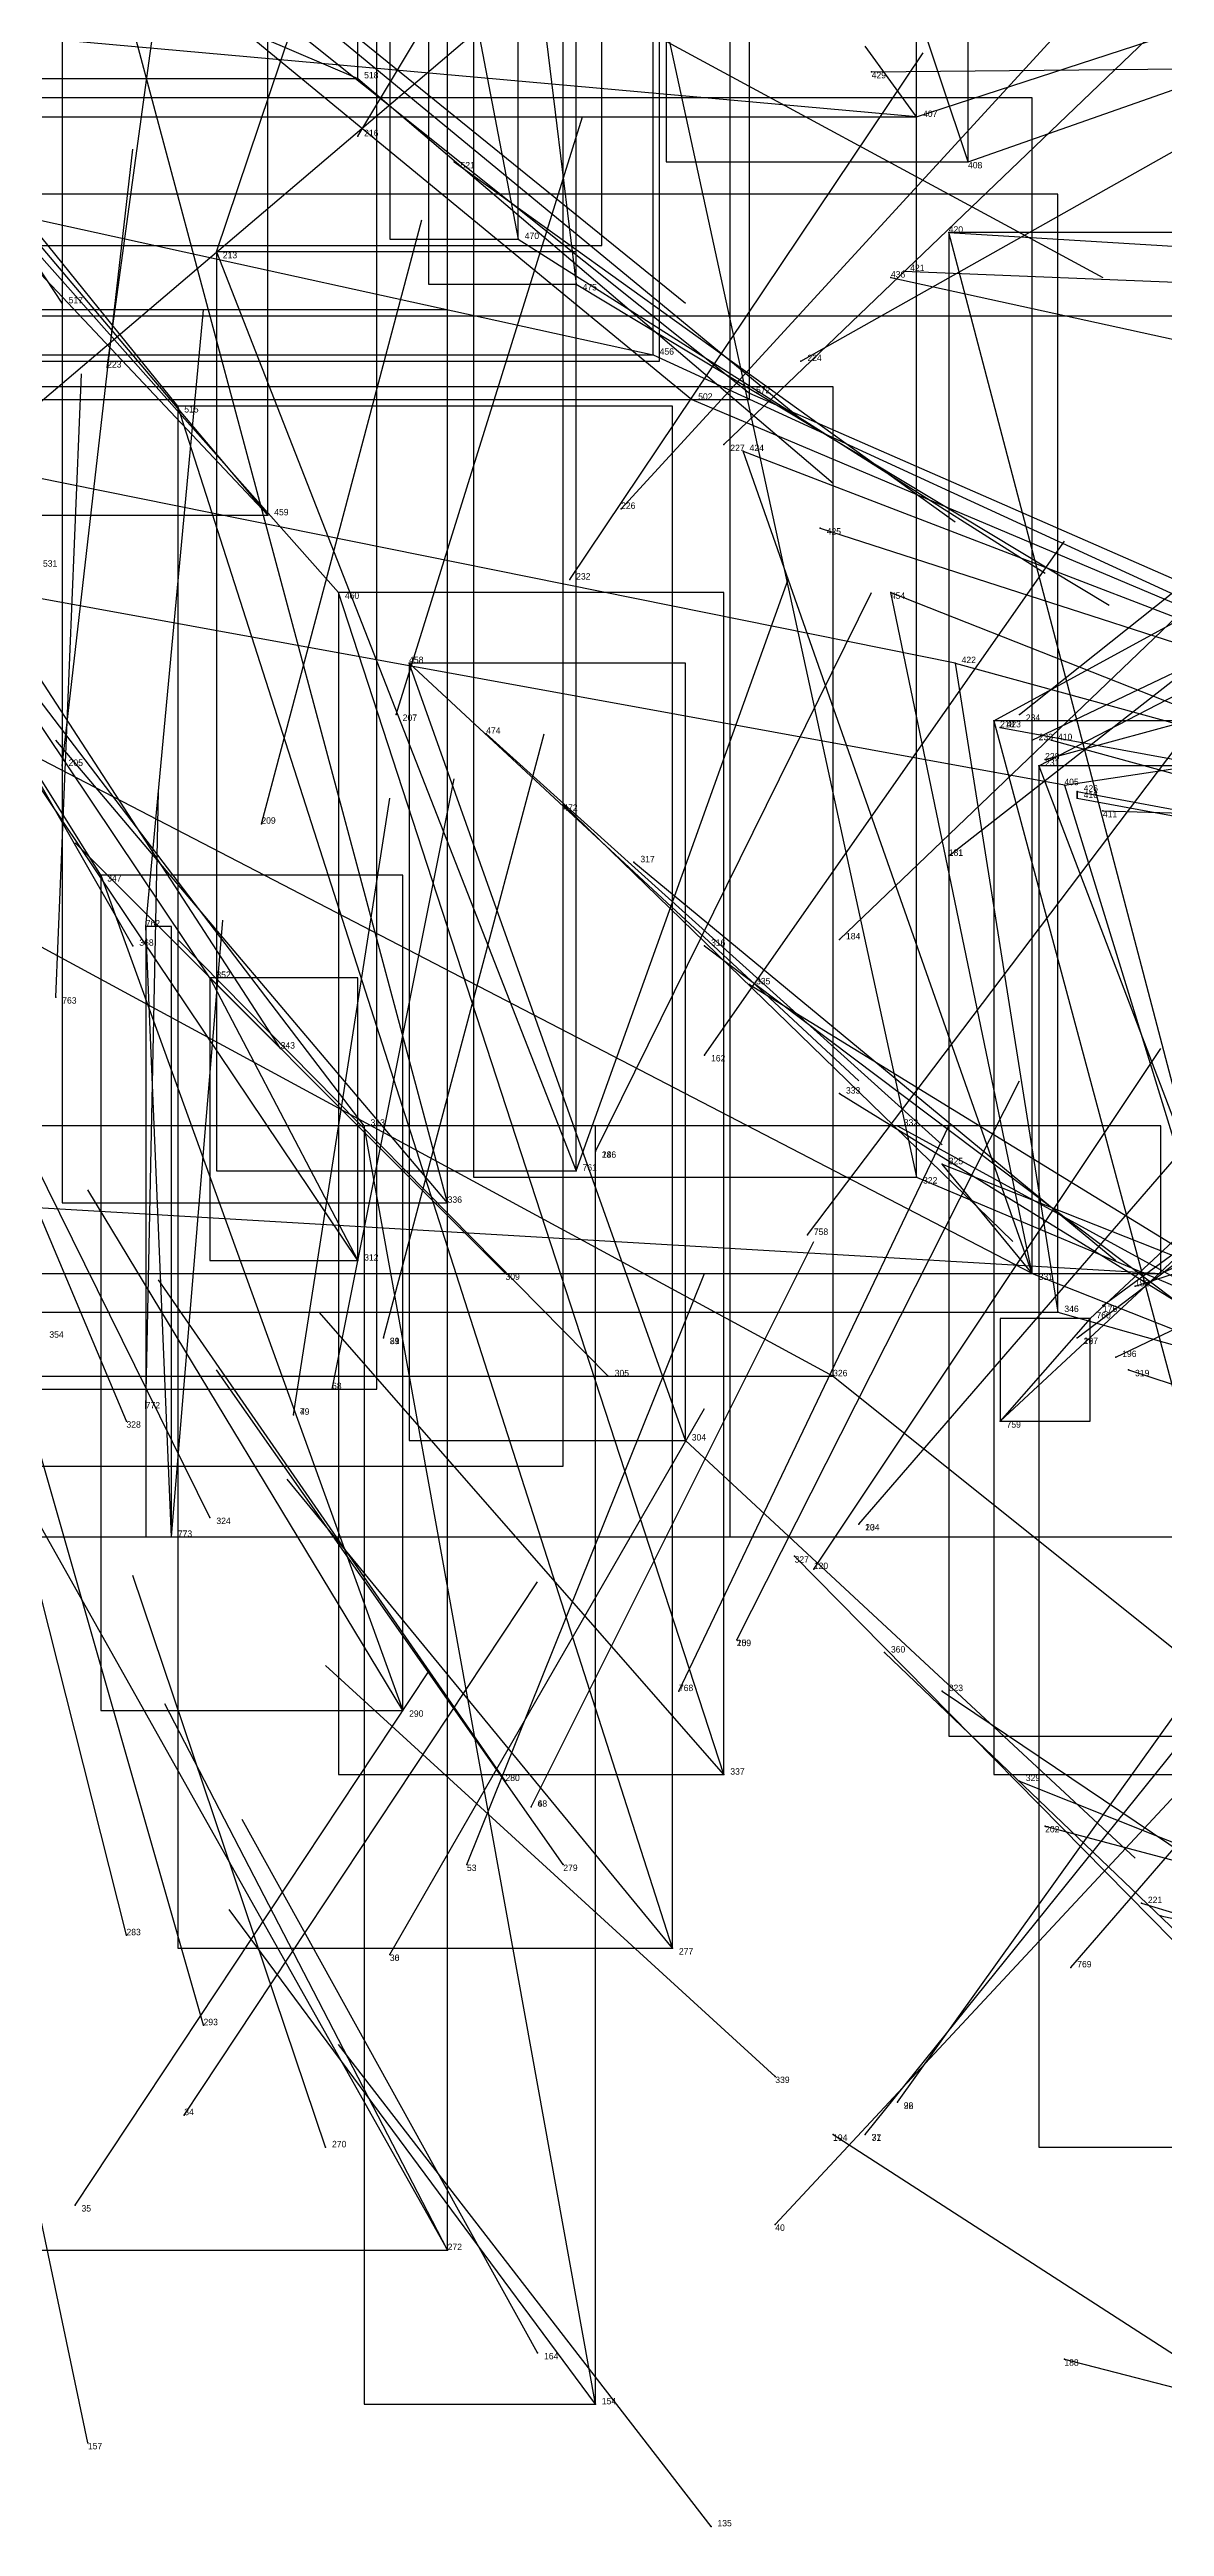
# Model space of a CAD drawing. Extents: x 59.1 to 70.8, y 600.3 to 605.1.
# Drawn here: x 68.395 to 68.5686, y 600.739 to 601.1245 of the extents above; entities that cross this region are included whole.
import ezdxf

# ---------------------------------------------------------------- set-up
doc = ezdxf.new("R2010")
doc.units = 0
for name, color, linetype in [('Clients', 3, 'CONTINUOUS'), ('Facilities', 3, 'CONTINUOUS'), ('Facilities_lines', 3, 'CONTINUOUS'), ('Min_max_boxes', 1, 'CONTINUOUS'), ('Normals', 1, 'CONTINUOUS'), ('Source_points', 5, 'CONTINUOUS'), ('Text', 3, 'CONTINUOUS')]:
    doc.layers.add(name, color=color, linetype=linetype)

msp = doc.modelspace()

# ---------------------------------------------------------------- linework, layer by layer
at = {"layer": 'Clients', "color": 5}
for p in [(68.443, 601.12, 444.838), (68.468, 601.095, 444.725), (68.535, 601.096, 444.417), (68.477, 601.088, 444.665), (68.489, 601.077, 444.611), (68.415, 601.069, 444.804), (68.495, 601.07, 444.552), (68.504, 601.071, 444.582), (68.503, 601.062, 444.496), (68.429, 601.052, 444.748), (68.44, 601.04, 444.691), (68.526, 601.04, 444.38), (68.451, 601.029, 444.634), (68.555, 601.009, 444.151), (68.41, 600.988, 443.537), (68.431, 600.969, 444.515), (68.444, 600.957, 444.458), (68.48, 600.953, 443.528), (68.477, 600.95, 443.454), (68.53, 600.949, 444.107), (68.534, 600.951, 444.177), (68.443, 600.936, 444.49), (68.568, 600.934, 443.693), (68.552, 600.928, 444.063), (68.447, 600.924, 443.387), (68.555, 600.924, 443.545), (68.517, 600.918, 444.247), (68.433, 600.912, 443.239), (68.543, 600.911, 443.471), (68.521, 600.895, 443.401), (68.502, 600.877, 443.257), (68.45, 600.866, 444.23), (68.47, 600.851, 443.113), (68.448, 600.828, 442.97), (68.527, 600.805, 443.122), (68.522, 600.8, 443.048), (68.457, 600.782, 444.008)]:
    msp.add_point(p, dxfattribs=at)
at = {"layer": 'Facilities', "color": 3}
for p in [(68.523, 601.121, 444.407), (68.53, 601.114, 444.232), (68.443, 601.111, 443.92), (68.458, 601.107, 444.783), (68.538, 601.107, 444.173), (68.421, 601.093, 443.849), (68.526, 601.089, 444.498), (68.528, 601.09, 444.342), (68.397, 601.085, 444.861), (68.404, 601.075, 443.78), (68.512, 601.076, 443.963), (68.5, 601.063, 443.891), (68.484, 601.053, 443.817), (68.515, 601.05, 444.437), (68.476, 601.042, 443.744), (68.536, 601.029, 444.324), (68.449, 601.021, 443.676), (68.546, 601.021, 443.798), (68.463, 601.018, 444.575), (68.542, 601.02, 443.857), (68.543, 601.019, 444.267), (68.548, 601.017, 443.918), (68.55, 601.014, 443.963), (68.551, 601.017, 444.271), (68.397, 601.013, 443.587), (68.549, 601.013, 443.884), (68.553, 601.01, 444.036), (68.475, 601.007, 444.518), (68.555, 601.008, 444.212), (68.559, 601.006, 444.093), (68.428, 601.004, 443.607), (68.486, 600.998, 444.461), (68.535, 600.999, 443.738), (68.403, 600.996, 444.625), (68.408, 600.985, 444.661), (68.497, 600.985, 444.404), (68.518, 600.986, 443.667), (68.42, 600.98, 444.57), (68.504, 600.979, 444.347), (68.396, 600.977, 443.467), (68.497, 600.968, 443.6), (68.518, 600.962, 444.291), (68.527, 600.957, 444.234), (68.48, 600.953, 443.528), (68.457, 600.945, 444.401), (68.513, 600.94, 443.505), (68.466, 600.934, 444.345), (68.548, 600.934, 444.122), (68.559, 600.929, 443.617), (68.564, 600.932, 443.769), (68.557, 600.927, 443.481), (68.447, 600.924, 443.387), (68.555, 600.924, 443.545), (68.561, 600.921, 443.656), (68.482, 600.918, 444.287), (68.563, 600.919, 444.008), (68.439, 600.916, 443.312), (68.407, 600.911, 444.397), (68.41, 600.913, 443.168), (68.433, 600.912, 443.239), (68.494, 600.908, 444.231), (68.42, 600.896, 444.34), (68.521, 600.895, 443.401), (68.414, 600.893, 443.168), (68.511, 600.89, 444.174), (68.514, 600.888, 443.328), (68.502, 600.877, 443.257), (68.525, 600.875, 444.118), (68.493, 600.869, 443.184), (68.534, 600.869, 444.061), (68.5, 600.856, 444.122), (68.466, 600.855, 444.174), (68.546, 600.855, 444.005), (68.47, 600.851, 443.113), (68.55, 600.848, 443.95), (68.46, 600.842, 443.041), (68.475, 600.842, 444.117), (68.565, 600.836, 443.955), (68.568, 600.834, 443.892), (68.407, 600.831, 444.175), (68.492, 600.829, 444.061), (68.448, 600.828, 442.97), (68.554, 600.826, 443.19), (68.419, 600.817, 444.119), (68.508, 600.809, 444.006), (68.416, 600.803, 442.827), (68.527, 600.805, 443.122), (68.438, 600.798, 444.063), (68.517, 600.8, 443.949), (68.522, 600.8, 443.048), (68.399, 600.789, 442.758), (68.508, 600.786, 442.901), (68.471, 600.766, 443.954), (68.553, 600.765, 443.837), (68.48, 600.758, 443.895), (68.401, 600.752, 443.976), (68.498, 600.739, 443.842)]:
    msp.add_point(p, dxfattribs=at)
at = {"layer": 'Facilities_lines', "color": 3}
for p, q in [((68.156, 601.349, 444.804), (68.495, 601.07, 444.552)), ((68.156, 601.349, 444.804), (68.504, 601.071, 444.582)), ((68.205, 601.317, 444.576), (68.429, 601.052, 444.748)), ((68.454, 601.276, 445.088), (68.477, 601.088, 444.665)), ((68.461, 601.266, 445.032), (68.53, 600.949, 444.107)), ((68.538, 601.107, 444.173), (68.491, 601.248, 444.59)), ((68.235, 601.209, 444.255), (68.443, 601.12, 444.838)), ((68.448, 601.199, 444.981), (68.468, 601.095, 444.725)), ((68.457, 600.945, 444.401), (68.397, 601.169, 445.066)), ((68.501, 601.161, 444.284), (68.186, 600.893, 444.084)), ((68.53, 601.114, 444.232), (68.14, 601.149, 444.743)), ((68.197, 601.141, 444.21), (68.489, 601.077, 444.611)), ((68.53, 601.114, 444.232), (68.522, 601.125, 444.29)), ((68.548, 600.934, 444.122), (68.195, 601.117, 444.201)), ((68.536, 601.029, 444.324), (68.174, 601.102, 444.277)), ((68.576, 600.94, 443.995), (68.535, 601.096, 444.417)), ((68.421, 601.093, 443.849), (68.477, 600.95, 443.454)), ((68.553, 601.01, 444.036), (68.152, 601.083, 444.421)), ((68.287, 601.084, 443.823), (68.457, 600.782, 444.008)), ((68.233, 601.072, 443.962), (68.517, 600.918, 444.247)), ((68.492, 600.829, 444.061), (68.415, 601.069, 444.804)), ((68.548, 600.934, 444.122), (68.503, 601.062, 444.496)), ((68.5, 600.856, 444.122), (68.44, 601.04, 444.691)), ((68.548, 600.934, 444.122), (68.526, 601.04, 444.38)), ((68.494, 600.908, 444.231), (68.451, 601.029, 444.634)), ((68.536, 601.029, 444.324), (68.552, 600.928, 444.063)), ((68.542, 601.02, 443.857), (68.586, 600.856, 443.56)), ((68.549, 601.013, 443.884), (68.631, 600.798, 443.451)), ((68.553, 601.01, 444.036), (68.589, 600.893, 443.777)), ((68.555, 601.008, 444.212), (68.555, 601.009, 444.151)), ((68.403, 600.996, 444.625), (68.45, 600.866, 444.23)), ((68.414, 600.893, 443.168), (68.41, 600.988, 443.537)), ((68.42, 600.98, 444.57), (68.443, 600.936, 444.49)), ((68.42, 600.98, 444.57), (68.431, 600.969, 444.515)), ((68.177, 600.957, 444.232), (68.568, 600.934, 443.693)), ((68.48, 600.758, 443.895), (68.444, 600.957, 444.458)), ((68.48, 600.953, 443.528), (68.48, 600.953, 443.528)), ((68.548, 600.934, 444.122), (68.534, 600.951, 444.177)), ((68.557, 600.927, 443.481), (68.543, 600.911, 443.471)), ((68.447, 600.924, 443.387), (68.447, 600.924, 443.387)), ((68.555, 600.924, 443.545), (68.555, 600.924, 443.545)), ((68.433, 600.912, 443.239), (68.433, 600.912, 443.239)), ((68.521, 600.895, 443.401), (68.521, 600.895, 443.401)), ((68.502, 600.877, 443.257), (68.502, 600.877, 443.257)), ((68.47, 600.851, 443.113), (68.47, 600.851, 443.113)), ((68.448, 600.828, 442.97), (68.448, 600.828, 442.97)), ((68.527, 600.805, 443.122), (68.527, 600.805, 443.122)), ((68.522, 600.8, 443.048), (68.522, 600.8, 443.048))]:
    msp.add_line(p, q, dxfattribs=at)
at = {"layer": 'Min_max_boxes', "color": 1}
for p, q in [((68.504, 601.07, 444.552), (68.504, 601.349, 444.552)), ((68.504, 601.07, 444.804), (68.504, 601.349, 444.804)), ((68.429, 601.052, 444.576), (68.429, 601.317, 444.576)), ((68.429, 601.052, 444.748), (68.429, 601.317, 444.748)), ((68.454, 601.276, 444.665), (68.454, 601.088, 444.665)), ((68.454, 601.276, 445.088), (68.454, 601.088, 445.088)), ((68.477, 601.088, 444.665), (68.477, 601.276, 444.665)), ((68.477, 601.088, 445.088), (68.477, 601.276, 445.088)), ((68.461, 601.266, 444.107), (68.461, 600.949, 444.107)), ((68.461, 601.266, 445.032), (68.461, 600.949, 445.032)), ((68.53, 600.949, 444.107), (68.53, 601.266, 444.107)), ((68.53, 600.949, 445.032), (68.53, 601.266, 445.032)), ((68.475, 600.904, 444.206), (68.475, 601.253, 444.206)), ((68.475, 600.904, 444.504), (68.475, 601.253, 444.504)), ((68.489, 601.077, 444.21), (68.489, 601.251, 444.21)), ((68.489, 601.077, 444.611), (68.489, 601.251, 444.611)), ((68.491, 601.248, 444.173), (68.491, 601.107, 444.173)), ((68.491, 601.248, 444.59), (68.491, 601.107, 444.59)), ((68.538, 601.107, 444.173), (68.538, 601.248, 444.173)), ((68.538, 601.107, 444.59), (68.538, 601.248, 444.59)), ((68.49, 601.076, 444.334), (68.49, 601.239, 444.334)), ((68.49, 601.076, 444.74), (68.49, 601.239, 444.74)), ((68.443, 601.12, 444.255), (68.443, 601.209, 444.255)), ((68.443, 601.12, 444.838), (68.443, 601.209, 444.838)), ((68.446, 600.916, 444.297), (68.446, 601.209, 444.297)), ((68.446, 600.916, 444.334), (68.446, 601.209, 444.334)), ((68.448, 601.199, 444.725), (68.448, 601.095, 444.725)), ((68.448, 601.199, 444.981), (68.448, 601.095, 444.981)), ((68.468, 601.095, 444.725), (68.468, 601.199, 444.725)), ((68.468, 601.095, 444.981), (68.468, 601.199, 444.981)), ((68.397, 601.169, 444.401), (68.397, 600.945, 444.401)), ((68.397, 601.169, 445.066), (68.397, 600.945, 445.066)), ((68.457, 600.945, 444.401), (68.457, 601.169, 444.401)), ((68.457, 600.945, 445.066), (68.457, 601.169, 445.066)), ((68.501, 600.893, 444.084), (68.501, 601.161, 444.084)), ((68.501, 600.893, 444.284), (68.501, 601.161, 444.284)), ((68.53, 601.114, 444.232), (68.53, 601.149, 444.232)), ((68.53, 601.114, 444.743), (68.53, 601.149, 444.743)), ((68.481, 601.094, 444.136), (68.481, 601.145, 444.136)), ((68.481, 601.094, 444.742), (68.481, 601.145, 444.742)), ((68.235, 601.12, 444.255), (68.443, 601.12, 444.255)), ((68.235, 601.12, 444.838), (68.443, 601.12, 444.838)), ((68.443, 601.12, 444.255), (68.443, 601.12, 444.838)), ((68.14, 601.114, 444.232), (68.53, 601.114, 444.232)), ((68.14, 601.114, 444.743), (68.53, 601.114, 444.743)), ((68.548, 601.117, 444.122), (68.195, 601.117, 444.122)), ((68.548, 601.117, 444.496), (68.195, 601.117, 444.496)), ((68.53, 601.114, 444.232), (68.53, 601.114, 444.743)), ((68.548, 600.934, 444.122), (68.548, 601.117, 444.122)), ((68.548, 600.934, 444.496), (68.548, 601.117, 444.496)), ((68.548, 601.117, 444.122), (68.548, 601.117, 444.496)), ((68.491, 601.107, 444.173), (68.538, 601.107, 444.173)), ((68.491, 601.107, 444.59), (68.538, 601.107, 444.59)), ((68.491, 601.107, 444.173), (68.491, 601.107, 444.59)), ((68.538, 601.107, 444.173), (68.538, 601.107, 444.59)), ((68.552, 601.102, 444.063), (68.174, 601.102, 444.063)), ((68.552, 601.102, 444.324), (68.174, 601.102, 444.324)), ((68.552, 600.928, 444.063), (68.552, 601.102, 444.063)), ((68.552, 600.928, 444.324), (68.552, 601.102, 444.324)), ((68.552, 601.102, 444.063), (68.552, 601.102, 444.324)), ((68.448, 601.095, 444.725), (68.468, 601.095, 444.725)), ((68.448, 601.095, 444.981), (68.468, 601.095, 444.981)), ((68.448, 601.095, 444.725), (68.448, 601.095, 444.981)), ((68.468, 601.095, 444.725), (68.468, 601.095, 444.981)), ((68.594, 601.096, 443.864), (68.535, 601.096, 443.864)), ((68.535, 601.096, 443.864), (68.535, 600.862, 443.864)), ((68.594, 601.096, 444.417), (68.535, 601.096, 444.417)), ((68.535, 601.096, 444.417), (68.535, 600.862, 444.417)), ((68.535, 601.096, 443.864), (68.535, 601.096, 444.417)), ((68.163, 601.094, 444.136), (68.481, 601.094, 444.136)), ((68.163, 601.094, 444.742), (68.481, 601.094, 444.742)), ((68.477, 601.093, 443.454), (68.421, 601.093, 443.454)), ((68.421, 601.093, 443.454), (68.421, 600.95, 443.454)), ((68.477, 601.093, 443.849), (68.421, 601.093, 443.849)), ((68.421, 601.093, 443.849), (68.421, 600.95, 443.849)), ((68.421, 601.093, 443.454), (68.421, 601.093, 443.849)), ((68.477, 600.95, 443.454), (68.477, 601.093, 443.454)), ((68.477, 600.95, 443.849), (68.477, 601.093, 443.849)), ((68.477, 601.093, 443.454), (68.477, 601.093, 443.849)), ((68.481, 601.094, 444.136), (68.481, 601.094, 444.742)), ((68.454, 601.088, 444.665), (68.477, 601.088, 444.665)), ((68.454, 601.088, 445.088), (68.477, 601.088, 445.088)), ((68.454, 601.088, 444.665), (68.454, 601.088, 445.088)), ((68.477, 601.088, 444.665), (68.477, 601.088, 445.088)), ((68.589, 601.083, 443.777), (68.152, 601.083, 443.777)), ((68.589, 601.083, 444.421), (68.152, 601.083, 444.421)), ((68.457, 601.084, 443.823), (68.287, 601.084, 443.823)), ((68.457, 601.084, 444.008), (68.287, 601.084, 444.008)), ((68.457, 600.782, 443.823), (68.457, 601.084, 443.823)), ((68.457, 600.782, 444.008), (68.457, 601.084, 444.008)), ((68.457, 601.084, 443.823), (68.457, 601.084, 444.008)), ((68.155, 601.076, 444.334), (68.49, 601.076, 444.334)), ((68.155, 601.076, 444.74), (68.49, 601.076, 444.74)), ((68.164, 601.077, 444.21), (68.489, 601.077, 444.21)), ((68.164, 601.077, 444.611), (68.489, 601.077, 444.611)), ((68.489, 601.077, 444.21), (68.489, 601.077, 444.611)), ((68.49, 601.076, 444.334), (68.49, 601.076, 444.74)), ((68.517, 601.072, 443.962), (68.233, 601.072, 443.962)), ((68.517, 601.072, 444.247), (68.233, 601.072, 444.247)), ((68.517, 600.918, 443.962), (68.517, 601.072, 443.962)), ((68.517, 600.918, 444.247), (68.517, 601.072, 444.247)), ((68.517, 601.072, 443.962), (68.517, 601.072, 444.247)), ((68.156, 601.07, 444.552), (68.504, 601.07, 444.552)), ((68.156, 601.07, 444.804), (68.504, 601.07, 444.804)), ((68.492, 601.069, 444.061), (68.415, 601.069, 444.061)), ((68.415, 601.069, 444.061), (68.415, 600.829, 444.061)), ((68.492, 601.069, 444.804), (68.415, 601.069, 444.804)), ((68.415, 601.069, 444.804), (68.415, 600.829, 444.804)), ((68.415, 601.069, 444.061), (68.415, 601.069, 444.804)), ((68.492, 600.829, 444.061), (68.492, 601.069, 444.061)), ((68.492, 600.829, 444.804), (68.492, 601.069, 444.804)), ((68.492, 601.069, 444.061), (68.492, 601.069, 444.804)), ((68.504, 601.07, 444.552), (68.504, 601.07, 444.804)), ((68.205, 601.052, 444.576), (68.429, 601.052, 444.576)), ((68.205, 601.052, 444.748), (68.429, 601.052, 444.748)), ((68.429, 601.052, 444.576), (68.429, 601.052, 444.748)), ((68.5, 601.04, 444.122), (68.44, 601.04, 444.122)), ((68.44, 601.04, 444.122), (68.44, 600.856, 444.122)), ((68.5, 601.04, 444.691), (68.44, 601.04, 444.691)), ((68.44, 601.04, 444.691), (68.44, 600.856, 444.691)), ((68.44, 601.04, 444.122), (68.44, 601.04, 444.691)), ((68.5, 600.856, 444.122), (68.5, 601.04, 444.122)), ((68.5, 600.856, 444.691), (68.5, 601.04, 444.691)), ((68.5, 601.04, 444.122), (68.5, 601.04, 444.691)), ((68.494, 601.029, 444.231), (68.451, 601.029, 444.231)), ((68.451, 601.029, 444.231), (68.451, 600.908, 444.231)), ((68.494, 601.029, 444.634), (68.451, 601.029, 444.634)), ((68.451, 601.029, 444.634), (68.451, 600.908, 444.634)), ((68.451, 601.029, 444.231), (68.451, 601.029, 444.634)), ((68.494, 600.908, 444.231), (68.494, 601.029, 444.231)), ((68.494, 600.908, 444.634), (68.494, 601.029, 444.634)), ((68.494, 601.029, 444.231), (68.494, 601.029, 444.634)), ((68.586, 601.02, 443.56), (68.542, 601.02, 443.56)), ((68.542, 601.02, 443.56), (68.542, 600.856, 443.56)), ((68.586, 601.02, 443.857), (68.542, 601.02, 443.857)), ((68.542, 601.02, 443.857), (68.542, 600.856, 443.857)), ((68.542, 601.02, 443.56), (68.542, 601.02, 443.857)), ((68.631, 601.013, 443.451), (68.549, 601.013, 443.451)), ((68.549, 601.013, 443.451), (68.549, 600.798, 443.451)), ((68.631, 601.013, 443.884), (68.549, 601.013, 443.884)), ((68.549, 601.013, 443.884), (68.549, 600.798, 443.884)), ((68.549, 601.013, 443.451), (68.549, 601.013, 443.884)), ((68.555, 601.008, 444.151), (68.555, 601.009, 444.151)), ((68.555, 601.009, 444.151), (68.555, 601.009, 444.151)), ((68.555, 601.009, 444.151), (68.555, 601.008, 444.151)), ((68.555, 601.008, 444.212), (68.555, 601.009, 444.212)), ((68.555, 601.009, 444.212), (68.555, 601.009, 444.212)), ((68.555, 601.009, 444.212), (68.555, 601.008, 444.212)), ((68.555, 601.009, 444.151), (68.555, 601.009, 444.212)), ((68.555, 601.009, 444.151), (68.555, 601.009, 444.212)), ((68.555, 601.008, 444.151), (68.555, 601.008, 444.151)), ((68.555, 601.008, 444.212), (68.555, 601.008, 444.212)), ((68.555, 601.008, 444.151), (68.555, 601.008, 444.212)), ((68.555, 601.008, 444.151), (68.555, 601.008, 444.212)), ((68.45, 600.996, 444.23), (68.403, 600.996, 444.23)), ((68.403, 600.996, 444.23), (68.403, 600.866, 444.23)), ((68.45, 600.996, 444.625), (68.403, 600.996, 444.625)), ((68.403, 600.996, 444.625), (68.403, 600.866, 444.625)), ((68.403, 600.996, 444.23), (68.403, 600.996, 444.625)), ((68.45, 600.866, 444.23), (68.45, 600.996, 444.23)), ((68.45, 600.866, 444.625), (68.45, 600.996, 444.625)), ((68.45, 600.996, 444.23), (68.45, 600.996, 444.625)), ((68.414, 600.988, 443.168), (68.41, 600.988, 443.168)), ((68.41, 600.988, 443.168), (68.41, 600.893, 443.168)), ((68.414, 600.988, 443.537), (68.41, 600.988, 443.537)), ((68.41, 600.988, 443.537), (68.41, 600.893, 443.537)), ((68.41, 600.988, 443.168), (68.41, 600.988, 443.537)), ((68.414, 600.893, 443.168), (68.414, 600.988, 443.168)), ((68.414, 600.893, 443.537), (68.414, 600.988, 443.537)), ((68.414, 600.988, 443.168), (68.414, 600.988, 443.537)), ((68.443, 600.98, 444.49), (68.42, 600.98, 444.49)), ((68.42, 600.98, 444.49), (68.42, 600.936, 444.49)), ((68.443, 600.98, 444.57), (68.42, 600.98, 444.57)), ((68.42, 600.98, 444.57), (68.42, 600.936, 444.57)), ((68.42, 600.98, 444.49), (68.42, 600.98, 444.57)), ((68.443, 600.936, 444.49), (68.443, 600.98, 444.49)), ((68.443, 600.936, 444.57), (68.443, 600.98, 444.57)), ((68.443, 600.98, 444.49), (68.443, 600.98, 444.57)), ((68.568, 600.957, 443.693), (68.177, 600.957, 443.693)), ((68.568, 600.957, 444.232), (68.177, 600.957, 444.232)), ((68.48, 600.957, 443.895), (68.444, 600.957, 443.895)), ((68.444, 600.957, 443.895), (68.444, 600.758, 443.895)), ((68.48, 600.957, 444.458), (68.444, 600.957, 444.458)), ((68.444, 600.957, 444.458), (68.444, 600.758, 444.458)), ((68.444, 600.957, 443.895), (68.444, 600.957, 444.458)), ((68.48, 600.758, 443.895), (68.48, 600.957, 443.895)), ((68.48, 600.758, 444.458), (68.48, 600.957, 444.458)), ((68.48, 600.957, 443.895), (68.48, 600.957, 444.458)), ((68.568, 600.934, 443.693), (68.568, 600.957, 443.693)), ((68.568, 600.934, 444.232), (68.568, 600.957, 444.232)), ((68.568, 600.957, 443.693), (68.568, 600.957, 444.232)), ((68.48, 600.953, 443.528), (68.48, 600.953, 443.528)), ((68.48, 600.953, 443.528), (68.48, 600.953, 443.528)), ((68.48, 600.953, 443.528), (68.48, 600.953, 443.528)), ((68.48, 600.953, 443.528), (68.48, 600.953, 443.528)), ((68.48, 600.953, 443.528), (68.48, 600.953, 443.528)), ((68.48, 600.953, 443.528), (68.48, 600.953, 443.528)), ((68.48, 600.953, 443.528), (68.48, 600.953, 443.528)), ((68.48, 600.953, 443.528), (68.48, 600.953, 443.528)), ((68.48, 600.953, 443.528), (68.48, 600.953, 443.528)), ((68.48, 600.953, 443.528), (68.48, 600.953, 443.528)), ((68.48, 600.953, 443.528), (68.48, 600.953, 443.528)), ((68.48, 600.953, 443.528), (68.48, 600.953, 443.528)), ((68.421, 600.95, 443.454), (68.477, 600.95, 443.454)), ((68.421, 600.95, 443.849), (68.477, 600.95, 443.849)), ((68.421, 600.95, 443.454), (68.421, 600.95, 443.849)), ((68.461, 600.949, 444.107), (68.53, 600.949, 444.107)), ((68.461, 600.949, 445.032), (68.53, 600.949, 445.032)), ((68.461, 600.949, 444.107), (68.461, 600.949, 445.032)), ((68.477, 600.95, 443.454), (68.477, 600.95, 443.849)), ((68.53, 600.949, 444.107), (68.53, 600.949, 445.032)), ((68.397, 600.945, 444.401), (68.457, 600.945, 444.401)), ((68.397, 600.945, 445.066), (68.457, 600.945, 445.066)), ((68.397, 600.945, 444.401), (68.397, 600.945, 445.066)), ((68.457, 600.945, 444.401), (68.457, 600.945, 445.066)), ((68.177, 600.934, 443.693), (68.568, 600.934, 443.693)), ((68.177, 600.934, 444.232), (68.568, 600.934, 444.232)), ((68.195, 600.934, 444.122), (68.548, 600.934, 444.122)), ((68.195, 600.934, 444.496), (68.548, 600.934, 444.496)), ((68.42, 600.936, 444.49), (68.443, 600.936, 444.49)), ((68.42, 600.936, 444.57), (68.443, 600.936, 444.57)), ((68.42, 600.936, 444.49), (68.42, 600.936, 444.57)), ((68.443, 600.936, 444.49), (68.443, 600.936, 444.57)), ((68.548, 600.934, 444.122), (68.548, 600.934, 444.496)), ((68.568, 600.934, 443.693), (68.568, 600.934, 444.232)), ((68.174, 600.928, 444.063), (68.552, 600.928, 444.063)), ((68.174, 600.928, 444.324), (68.552, 600.928, 444.324)), ((68.557, 600.927, 443.471), (68.543, 600.927, 443.471)), ((68.543, 600.927, 443.471), (68.543, 600.911, 443.471)), ((68.557, 600.927, 443.481), (68.543, 600.927, 443.481)), ((68.543, 600.927, 443.481), (68.543, 600.911, 443.481)), ((68.543, 600.927, 443.471), (68.543, 600.927, 443.481)), ((68.552, 600.928, 444.063), (68.552, 600.928, 444.324)), ((68.557, 600.911, 443.471), (68.557, 600.927, 443.471)), ((68.557, 600.911, 443.481), (68.557, 600.927, 443.481)), ((68.557, 600.927, 443.471), (68.557, 600.927, 443.481)), ((68.447, 600.924, 443.387), (68.447, 600.924, 443.387)), ((68.447, 600.924, 443.387), (68.447, 600.924, 443.387)), ((68.447, 600.924, 443.387), (68.447, 600.924, 443.387)), ((68.447, 600.924, 443.387), (68.447, 600.924, 443.387)), ((68.447, 600.924, 443.387), (68.447, 600.924, 443.387)), ((68.447, 600.924, 443.387), (68.447, 600.924, 443.387)), ((68.447, 600.924, 443.387), (68.447, 600.924, 443.387)), ((68.447, 600.924, 443.387), (68.447, 600.924, 443.387)), ((68.447, 600.924, 443.387), (68.447, 600.924, 443.387)), ((68.447, 600.924, 443.387), (68.447, 600.924, 443.387)), ((68.447, 600.924, 443.387), (68.447, 600.924, 443.387)), ((68.447, 600.924, 443.387), (68.447, 600.924, 443.387)), ((68.555, 600.924, 443.545), (68.555, 600.924, 443.545)), ((68.555, 600.924, 443.545), (68.555, 600.924, 443.545)), ((68.555, 600.924, 443.545), (68.555, 600.924, 443.545)), ((68.555, 600.924, 443.545), (68.555, 600.924, 443.545)), ((68.555, 600.924, 443.545), (68.555, 600.924, 443.545)), ((68.555, 600.924, 443.545), (68.555, 600.924, 443.545)), ((68.555, 600.924, 443.545), (68.555, 600.924, 443.545)), ((68.555, 600.924, 443.545), (68.555, 600.924, 443.545)), ((68.555, 600.924, 443.545), (68.555, 600.924, 443.545)), ((68.555, 600.924, 443.545), (68.555, 600.924, 443.545)), ((68.555, 600.924, 443.545), (68.555, 600.924, 443.545)), ((68.555, 600.924, 443.545), (68.555, 600.924, 443.545)), ((68.233, 600.918, 443.962), (68.517, 600.918, 443.962)), ((68.233, 600.918, 444.247), (68.517, 600.918, 444.247)), ((68.517, 600.918, 443.962), (68.517, 600.918, 444.247)), ((68.217, 600.916, 444.297), (68.446, 600.916, 444.297)), ((68.217, 600.916, 444.334), (68.446, 600.916, 444.334)), ((68.446, 600.916, 444.297), (68.446, 600.916, 444.334)), ((68.433, 600.912, 443.239), (68.433, 600.912, 443.239)), ((68.433, 600.912, 443.239), (68.433, 600.912, 443.239)), ((68.433, 600.912, 443.239), (68.433, 600.912, 443.239)), ((68.433, 600.912, 443.239), (68.433, 600.912, 443.239)), ((68.433, 600.912, 443.239), (68.433, 600.912, 443.239)), ((68.433, 600.912, 443.239), (68.433, 600.912, 443.239)), ((68.433, 600.912, 443.239), (68.433, 600.912, 443.239)), ((68.433, 600.912, 443.239), (68.433, 600.912, 443.239)), ((68.433, 600.912, 443.239), (68.433, 600.912, 443.239)), ((68.433, 600.912, 443.239), (68.433, 600.912, 443.239)), ((68.433, 600.912, 443.239), (68.433, 600.912, 443.239)), ((68.433, 600.912, 443.239), (68.433, 600.912, 443.239)), ((68.543, 600.911, 443.471), (68.557, 600.911, 443.471)), ((68.543, 600.911, 443.481), (68.557, 600.911, 443.481)), ((68.543, 600.911, 443.471), (68.543, 600.911, 443.481)), ((68.557, 600.911, 443.471), (68.557, 600.911, 443.481)), ((68.451, 600.908, 444.231), (68.494, 600.908, 444.231)), ((68.451, 600.908, 444.634), (68.494, 600.908, 444.634)), ((68.451, 600.908, 444.231), (68.451, 600.908, 444.634)), ((68.494, 600.908, 444.231), (68.494, 600.908, 444.634)), ((68.206, 600.904, 444.206), (68.475, 600.904, 444.206)), ((68.206, 600.904, 444.504), (68.475, 600.904, 444.504)), ((68.475, 600.904, 444.206), (68.475, 600.904, 444.504)), ((68.521, 600.895, 443.401), (68.521, 600.895, 443.401)), ((68.521, 600.895, 443.401), (68.521, 600.895, 443.401)), ((68.521, 600.895, 443.401), (68.521, 600.895, 443.401)), ((68.521, 600.895, 443.401), (68.521, 600.895, 443.401)), ((68.521, 600.895, 443.401), (68.521, 600.895, 443.401)), ((68.521, 600.895, 443.401), (68.521, 600.895, 443.401)), ((68.521, 600.895, 443.401), (68.521, 600.895, 443.401)), ((68.521, 600.895, 443.401), (68.521, 600.895, 443.401)), ((68.521, 600.895, 443.401), (68.521, 600.895, 443.401)), ((68.521, 600.895, 443.401), (68.521, 600.895, 443.401)), ((68.521, 600.895, 443.401), (68.521, 600.895, 443.401)), ((68.521, 600.895, 443.401), (68.521, 600.895, 443.401)), ((68.152, 600.893, 443.777), (68.589, 600.893, 443.777)), ((68.152, 600.893, 444.421), (68.589, 600.893, 444.421)), ((68.186, 600.893, 444.084), (68.501, 600.893, 444.084)), ((68.186, 600.893, 444.284), (68.501, 600.893, 444.284)), ((68.41, 600.893, 443.168), (68.414, 600.893, 443.168)), ((68.41, 600.893, 443.537), (68.414, 600.893, 443.537)), ((68.41, 600.893, 443.168), (68.41, 600.893, 443.537)), ((68.414, 600.893, 443.168), (68.414, 600.893, 443.537)), ((68.501, 600.893, 444.084), (68.501, 600.893, 444.284)), ((68.502, 600.877, 443.257), (68.502, 600.877, 443.257)), ((68.502, 600.877, 443.257), (68.502, 600.877, 443.257)), ((68.502, 600.877, 443.257), (68.502, 600.877, 443.257)), ((68.502, 600.877, 443.257), (68.502, 600.877, 443.257)), ((68.502, 600.877, 443.257), (68.502, 600.877, 443.257)), ((68.502, 600.877, 443.257), (68.502, 600.877, 443.257)), ((68.502, 600.877, 443.257), (68.502, 600.877, 443.257)), ((68.502, 600.877, 443.257), (68.502, 600.877, 443.257)), ((68.502, 600.877, 443.257), (68.502, 600.877, 443.257)), ((68.502, 600.877, 443.257), (68.502, 600.877, 443.257)), ((68.502, 600.877, 443.257), (68.502, 600.877, 443.257)), ((68.502, 600.877, 443.257), (68.502, 600.877, 443.257)), ((68.403, 600.866, 444.23), (68.45, 600.866, 444.23)), ((68.403, 600.866, 444.625), (68.45, 600.866, 444.625)), ((68.403, 600.866, 444.23), (68.403, 600.866, 444.625)), ((68.45, 600.866, 444.23), (68.45, 600.866, 444.625)), ((68.535, 600.862, 443.864), (68.594, 600.862, 443.864)), ((68.535, 600.862, 444.417), (68.594, 600.862, 444.417)), ((68.535, 600.862, 443.864), (68.535, 600.862, 444.417)), ((68.44, 600.856, 444.122), (68.5, 600.856, 444.122)), ((68.44, 600.856, 444.691), (68.5, 600.856, 444.691)), ((68.44, 600.856, 444.122), (68.44, 600.856, 444.691)), ((68.5, 600.856, 444.122), (68.5, 600.856, 444.691)), ((68.542, 600.856, 443.56), (68.586, 600.856, 443.56)), ((68.542, 600.856, 443.857), (68.586, 600.856, 443.857)), ((68.542, 600.856, 443.56), (68.542, 600.856, 443.857)), ((68.47, 600.851, 443.113), (68.47, 600.851, 443.113)), ((68.47, 600.851, 443.113), (68.47, 600.851, 443.113)), ((68.47, 600.851, 443.113), (68.47, 600.851, 443.113)), ((68.47, 600.851, 443.113), (68.47, 600.851, 443.113)), ((68.47, 600.851, 443.113), (68.47, 600.851, 443.113)), ((68.47, 600.851, 443.113), (68.47, 600.851, 443.113)), ((68.47, 600.851, 443.113), (68.47, 600.851, 443.113)), ((68.47, 600.851, 443.113), (68.47, 600.851, 443.113)), ((68.47, 600.851, 443.113), (68.47, 600.851, 443.113)), ((68.47, 600.851, 443.113), (68.47, 600.851, 443.113)), ((68.47, 600.851, 443.113), (68.47, 600.851, 443.113)), ((68.47, 600.851, 443.113), (68.47, 600.851, 443.113)), ((68.415, 600.829, 444.061), (68.492, 600.829, 444.061)), ((68.415, 600.829, 444.804), (68.492, 600.829, 444.804)), ((68.415, 600.829, 444.061), (68.415, 600.829, 444.804)), ((68.492, 600.829, 444.061), (68.492, 600.829, 444.804)), ((68.448, 600.828, 442.97), (68.448, 600.828, 442.97)), ((68.448, 600.828, 442.97), (68.448, 600.828, 442.97)), ((68.448, 600.828, 442.97), (68.448, 600.828, 442.97)), ((68.448, 600.828, 442.97), (68.448, 600.828, 442.97)), ((68.448, 600.828, 442.97), (68.448, 600.828, 442.97)), ((68.448, 600.828, 442.97), (68.448, 600.828, 442.97)), ((68.448, 600.828, 442.97), (68.448, 600.828, 442.97)), ((68.448, 600.828, 442.97), (68.448, 600.828, 442.97)), ((68.448, 600.828, 442.97), (68.448, 600.828, 442.97)), ((68.448, 600.828, 442.97), (68.448, 600.828, 442.97)), ((68.448, 600.828, 442.97), (68.448, 600.828, 442.97)), ((68.448, 600.828, 442.97), (68.448, 600.828, 442.97)), ((68.527, 600.805, 443.122), (68.527, 600.805, 443.122)), ((68.527, 600.805, 443.122), (68.527, 600.805, 443.122)), ((68.527, 600.805, 443.122), (68.527, 600.805, 443.122)), ((68.527, 600.805, 443.122), (68.527, 600.805, 443.122)), ((68.527, 600.805, 443.122), (68.527, 600.805, 443.122)), ((68.527, 600.805, 443.122), (68.527, 600.805, 443.122)), ((68.527, 600.805, 443.122), (68.527, 600.805, 443.122)), ((68.527, 600.805, 443.122), (68.527, 600.805, 443.122)), ((68.527, 600.805, 443.122), (68.527, 600.805, 443.122)), ((68.527, 600.805, 443.122), (68.527, 600.805, 443.122)), ((68.527, 600.805, 443.122), (68.527, 600.805, 443.122)), ((68.527, 600.805, 443.122), (68.527, 600.805, 443.122)), ((68.522, 600.8, 443.048), (68.522, 600.8, 443.048)), ((68.522, 600.8, 443.048), (68.522, 600.8, 443.048)), ((68.522, 600.8, 443.048), (68.522, 600.8, 443.048)), ((68.522, 600.8, 443.048), (68.522, 600.8, 443.048)), ((68.522, 600.8, 443.048), (68.522, 600.8, 443.048)), ((68.522, 600.8, 443.048), (68.522, 600.8, 443.048)), ((68.522, 600.8, 443.048), (68.522, 600.8, 443.048)), ((68.522, 600.8, 443.048), (68.522, 600.8, 443.048)), ((68.522, 600.8, 443.048), (68.522, 600.8, 443.048)), ((68.522, 600.8, 443.048), (68.522, 600.8, 443.048)), ((68.522, 600.8, 443.048), (68.522, 600.8, 443.048)), ((68.522, 600.8, 443.048), (68.522, 600.8, 443.048)), ((68.549, 600.798, 443.451), (68.631, 600.798, 443.451)), ((68.549, 600.798, 443.884), (68.631, 600.798, 443.884)), ((68.549, 600.798, 443.451), (68.549, 600.798, 443.884)), ((68.287, 600.782, 443.823), (68.457, 600.782, 443.823)), ((68.287, 600.782, 444.008), (68.457, 600.782, 444.008)), ((68.457, 600.782, 443.823), (68.457, 600.782, 444.008)), ((68.444, 600.758, 443.895), (68.48, 600.758, 443.895)), ((68.444, 600.758, 444.458), (68.48, 600.758, 444.458)), ((68.444, 600.758, 443.895), (68.444, 600.758, 444.458)), ((68.48, 600.758, 443.895), (68.48, 600.758, 444.458))]:
    msp.add_line(p, q, dxfattribs=at)
at = {"layer": 'Normals', "color": 1}
for p, q in [((68.443, 601.111, 443.92), (68.494, 601.196, 443.905)), ((68.421, 601.093, 443.849), (68.452, 601.185, 443.826)), ((68.404, 601.075, 443.78), (68.417, 601.17, 443.75)), ((68.397, 601.085, 444.861), (68.345, 601.164, 444.829)), ((68.42, 601.145, 444.953), (68.494, 601.085, 444.984)), ((68.53, 601.114, 444.232), (68.625, 601.145, 444.226)), ((68.415, 601.069, 444.804), (68.356, 601.142, 444.77)), ((68.538, 601.107, 444.173), (68.632, 601.14, 444.168)), ((68.474, 601.135, 444.839), (68.559, 601.089, 444.865)), ((68.5, 601.063, 443.891), (68.572, 601.132, 443.882)), ((68.438, 601.128, 444.897), (68.512, 601.067, 444.925)), ((68.484, 601.053, 443.817), (68.551, 601.126, 443.803)), ((68.476, 601.042, 443.744), (68.531, 601.124, 443.726)), ((68.512, 601.076, 443.963), (68.599, 601.125, 443.957)), ((68.523, 601.121, 444.407), (68.622, 601.122, 444.418)), ((68.429, 601.052, 444.748), (68.364, 601.121, 444.717)), ((68.443, 601.12, 444.838), (68.517, 601.057, 444.862)), ((68.449, 601.021, 443.676), (68.478, 601.114, 443.654)), ((68.44, 601.04, 444.691), (68.377, 601.111, 444.659)), ((68.397, 601.013, 443.587), (68.408, 601.109, 443.562)), ((68.458, 601.107, 444.783), (68.536, 601.051, 444.81)), ((68.428, 601.004, 443.607), (68.453, 601.098, 443.584)), ((68.468, 601.095, 444.725), (68.55, 601.043, 444.747)), ((68.535, 601.096, 444.417), (68.634, 601.09, 444.431)), ((68.477, 601.088, 444.665), (68.56, 601.038, 444.69)), ((68.526, 601.089, 444.498), (68.622, 601.068, 444.515)), ((68.528, 601.09, 444.342), (68.627, 601.086, 444.355)), ((68.41, 600.988, 443.537), (68.419, 601.084, 443.511)), ((68.546, 601.021, 443.798), (68.624, 601.083, 443.787)), ((68.403, 600.996, 444.625), (68.353, 601.076, 444.592)), ((68.489, 601.077, 444.611), (68.578, 601.036, 444.634)), ((68.396, 600.977, 443.467), (68.4, 601.074, 443.443)), ((68.495, 601.07, 444.552), (68.585, 601.032, 444.575)), ((68.504, 601.071, 444.582), (68.593, 601.032, 444.606)), ((68.542, 601.02, 443.857), (68.63, 601.068, 443.856)), ((68.408, 600.985, 444.661), (68.361, 601.067, 444.628)), ((68.503, 601.062, 444.496), (68.594, 601.027, 444.516)), ((68.535, 600.999, 443.738), (68.613, 601.06, 443.722)), ((68.548, 601.017, 443.918), (68.638, 601.06, 443.919)), ((68.42, 600.98, 444.57), (68.367, 601.059, 444.54)), ((68.549, 601.013, 443.884), (68.638, 601.059, 443.885)), ((68.518, 600.986, 443.667), (68.589, 601.054, 443.65)), ((68.431, 600.969, 444.515), (68.379, 601.049, 444.485)), ((68.497, 600.968, 443.6), (68.553, 601.048, 443.579)), ((68.515, 601.05, 444.437), (68.608, 601.02, 444.456)), ((68.477, 600.95, 443.454), (68.51, 601.042, 443.431)), ((68.48, 600.953, 443.528), (68.523, 601.04, 443.505)), ((68.48, 600.953, 443.528), (68.523, 601.04, 443.505)), ((68.526, 601.04, 444.38), (68.617, 601.004, 444.401)), ((68.55, 601.014, 443.963), (68.646, 601.04, 443.968)), ((68.444, 600.957, 444.458), (68.386, 601.033, 444.428)), ((68.451, 601.029, 444.634), (68.521, 600.964, 444.663)), ((68.536, 601.029, 444.324), (68.631, 601.003, 444.34)), ((68.553, 601.01, 444.036), (68.652, 601.025, 444.041)), ((68.447, 600.924, 443.387), (68.472, 601.018, 443.363)), ((68.447, 600.924, 443.387), (68.472, 601.018, 443.363)), ((68.463, 601.018, 444.575), (68.534, 600.954, 444.604)), ((68.513, 600.94, 443.505), (68.572, 601.018, 443.484)), ((68.543, 601.019, 444.267), (68.641, 601.001, 444.28)), ((68.443, 600.936, 444.49), (68.39, 601.015, 444.46)), ((68.457, 600.945, 444.401), (68.396, 601.017, 444.369)), ((68.551, 601.017, 444.271), (68.646, 600.991, 444.29)), ((68.439, 600.916, 443.312), (68.458, 601.011, 443.286)), ((68.41, 600.913, 443.168), (68.412, 601.009, 443.141)), ((68.433, 600.912, 443.239), (68.448, 601.008, 443.216)), ((68.433, 600.912, 443.239), (68.448, 601.008, 443.216)), ((68.475, 601.007, 444.518), (68.545, 600.939, 444.542)), ((68.555, 601.009, 444.151), (68.652, 600.991, 444.167)), ((68.555, 601.008, 444.212), (68.652, 600.99, 444.229)), ((68.559, 601.006, 444.093), (68.659, 601.003, 444.101)), ((68.407, 600.911, 444.397), (68.37, 600.999, 444.368)), ((68.466, 600.934, 444.345), (68.399, 601.001, 444.313)), ((68.486, 600.998, 444.461), (68.561, 600.936, 444.486)), ((68.557, 600.927, 443.481), (68.629, 600.994, 443.464)), ((68.414, 600.893, 443.168), (68.422, 600.989, 443.142)), ((68.559, 600.929, 443.617), (68.639, 600.988, 443.606)), ((68.482, 600.918, 444.287), (68.415, 600.986, 444.257)), ((68.497, 600.985, 444.404), (68.574, 600.927, 444.431)), ((68.555, 600.924, 443.545), (68.634, 600.984, 443.532)), ((68.555, 600.924, 443.545), (68.634, 600.984, 443.532)), ((68.42, 600.896, 444.34), (68.378, 600.981, 444.309)), ((68.504, 600.979, 444.347), (68.587, 600.928, 444.371)), ((68.543, 600.911, 443.471), (68.615, 600.978, 443.454)), ((68.568, 600.934, 443.693), (68.659, 600.975, 443.686)), ((68.514, 600.888, 443.328), (68.568, 600.969, 443.306)), ((68.521, 600.895, 443.401), (68.585, 600.969, 443.381)), ((68.521, 600.895, 443.401), (68.585, 600.969, 443.381)), ((68.502, 600.877, 443.257), (68.546, 600.964, 443.235)), ((68.502, 600.877, 443.257), (68.546, 600.964, 443.235)), ((68.561, 600.921, 443.656), (68.651, 600.964, 443.648)), ((68.518, 600.962, 444.291), (68.599, 600.912, 444.322)), ((68.564, 600.932, 443.769), (68.659, 600.963, 443.766)), ((68.493, 600.869, 443.184), (68.535, 600.957, 443.163)), ((68.527, 600.957, 444.234), (68.611, 600.911, 444.262)), ((68.53, 600.949, 444.107), (68.62, 600.911, 444.127)), ((68.534, 600.951, 444.177), (68.625, 600.915, 444.199)), ((68.45, 600.866, 444.23), (68.401, 600.947, 444.198)), ((68.47, 600.851, 443.113), (68.514, 600.939, 443.095)), ((68.47, 600.851, 443.113), (68.514, 600.939, 443.095)), ((68.466, 600.855, 444.174), (68.412, 600.933, 444.142)), ((68.46, 600.842, 443.041), (68.497, 600.934, 443.027)), ((68.548, 600.934, 444.122), (68.639, 600.898, 444.143)), ((68.5, 600.856, 444.122), (68.437, 600.928, 444.091)), ((68.552, 600.928, 444.063), (68.647, 600.901, 444.079)), ((68.407, 600.831, 444.175), (68.384, 600.922, 444.141)), ((68.475, 600.842, 444.117), (68.421, 600.919, 444.083)), ((68.517, 600.918, 444.247), (68.592, 600.858, 444.275)), ((68.563, 600.919, 444.008), (68.657, 600.888, 444.025)), ((68.448, 600.828, 442.97), (68.497, 600.913, 442.954)), ((68.448, 600.828, 442.97), (68.497, 600.913, 442.954)), ((68.419, 600.817, 444.119), (68.393, 600.908, 444.086)), ((68.494, 600.908, 444.231), (68.564, 600.843, 444.261)), ((68.492, 600.829, 444.061), (68.432, 600.902, 444.027)), ((68.554, 600.826, 443.19), (68.618, 600.9, 443.169)), ((68.511, 600.89, 444.174), (68.577, 600.823, 444.209)), ((68.438, 600.798, 444.063), (68.408, 600.887, 444.029)), ((68.416, 600.803, 442.827), (68.471, 600.886, 442.819)), ((68.527, 600.805, 443.122), (68.585, 600.886, 443.109)), ((68.527, 600.805, 443.122), (68.585, 600.886, 443.109)), ((68.522, 600.8, 443.048), (68.584, 600.877, 443.035)), ((68.522, 600.8, 443.048), (68.584, 600.877, 443.035)), ((68.525, 600.875, 444.118), (68.594, 600.809, 444.149)), ((68.399, 600.789, 442.758), (68.454, 600.872, 442.756)), ((68.508, 600.809, 444.006), (68.438, 600.873, 443.975)), ((68.457, 600.782, 444.008), (68.413, 600.867, 443.979)), ((68.534, 600.869, 444.061), (68.614, 600.815, 444.086)), ((68.508, 600.786, 442.901), (68.576, 600.859, 442.894)), ((68.546, 600.855, 444.005), (68.636, 600.819, 444.03)), ((68.471, 600.766, 443.954), (68.425, 600.849, 443.923)), ((68.55, 600.848, 443.95), (68.644, 600.823, 443.975)), ((68.401, 600.752, 443.976), (68.381, 600.847, 443.952)), ((68.565, 600.836, 443.955), (68.658, 600.808, 443.979)), ((68.48, 600.758, 443.895), (68.423, 600.835, 443.865)), ((68.568, 600.834, 443.892), (68.663, 600.814, 443.918)), ((68.498, 600.739, 443.842), (68.44, 600.814, 443.81)), ((68.517, 600.8, 443.949), (68.596, 600.749, 443.982)), ((68.553, 600.765, 443.837), (68.646, 600.741, 443.865))]:
    msp.add_line(p, q, dxfattribs=at)
at = {"layer": 'Source_points', "color": 5}
for p in [(68.443, 601.12, 444.838), (68.523, 601.121, 444.407), (68.53, 601.114, 444.232), (68.443, 601.111, 443.92), (68.458, 601.107, 444.783), (68.538, 601.107, 444.173), (68.468, 601.095, 444.725), (68.535, 601.096, 444.417), (68.421, 601.093, 443.849), (68.477, 601.088, 444.665), (68.526, 601.089, 444.498), (68.528, 601.09, 444.342), (68.397, 601.085, 444.861), (68.404, 601.075, 443.78), (68.489, 601.077, 444.611), (68.512, 601.076, 443.963), (68.415, 601.069, 444.804), (68.495, 601.07, 444.552), (68.504, 601.071, 444.582), (68.5, 601.063, 443.891), (68.503, 601.062, 444.496), (68.429, 601.052, 444.748), (68.484, 601.053, 443.817), (68.515, 601.05, 444.437), (68.476, 601.042, 443.744), (68.44, 601.04, 444.691), (68.526, 601.04, 444.38), (68.451, 601.029, 444.634), (68.536, 601.029, 444.324), (68.449, 601.021, 443.676), (68.546, 601.021, 443.798), (68.463, 601.018, 444.575), (68.542, 601.02, 443.857), (68.543, 601.019, 444.267), (68.548, 601.017, 443.918), (68.55, 601.014, 443.963), (68.551, 601.017, 444.271), (68.397, 601.013, 443.587), (68.549, 601.013, 443.884), (68.553, 601.01, 444.036), (68.475, 601.007, 444.518), (68.555, 601.009, 444.151), (68.555, 601.008, 444.212), (68.559, 601.006, 444.093), (68.428, 601.004, 443.607), (68.486, 600.998, 444.461), (68.535, 600.999, 443.738), (68.403, 600.996, 444.625), (68.41, 600.988, 443.537), (68.408, 600.985, 444.661), (68.497, 600.985, 444.404), (68.518, 600.986, 443.667), (68.42, 600.98, 444.57), (68.504, 600.979, 444.347), (68.396, 600.977, 443.467), (68.431, 600.969, 444.515), (68.497, 600.968, 443.6), (68.518, 600.962, 444.291), (68.444, 600.957, 444.458), (68.527, 600.957, 444.234), (68.48, 600.953, 443.528), (68.48, 600.953, 443.528), (68.477, 600.95, 443.454), (68.53, 600.949, 444.107), (68.534, 600.951, 444.177), (68.457, 600.945, 444.401), (68.513, 600.94, 443.505), (68.443, 600.936, 444.49), (68.466, 600.934, 444.345), (68.548, 600.934, 444.122), (68.568, 600.934, 443.693), (68.559, 600.929, 443.617), (68.564, 600.932, 443.769), (68.552, 600.928, 444.063), (68.557, 600.927, 443.481), (68.447, 600.924, 443.387), (68.447, 600.924, 443.387), (68.555, 600.924, 443.545), (68.555, 600.924, 443.545), (68.561, 600.921, 443.656), (68.482, 600.918, 444.287), (68.517, 600.918, 444.247), (68.563, 600.919, 444.008), (68.439, 600.916, 443.312), (68.407, 600.911, 444.397), (68.41, 600.913, 443.168), (68.433, 600.912, 443.239), (68.433, 600.912, 443.239), (68.543, 600.911, 443.471), (68.494, 600.908, 444.231), (68.42, 600.896, 444.34), (68.521, 600.895, 443.401), (68.521, 600.895, 443.401), (68.414, 600.893, 443.168), (68.511, 600.89, 444.174), (68.514, 600.888, 443.328), (68.502, 600.877, 443.257), (68.502, 600.877, 443.257), (68.525, 600.875, 444.118), (68.493, 600.869, 443.184), (68.534, 600.869, 444.061), (68.45, 600.866, 444.23), (68.5, 600.856, 444.122), (68.466, 600.855, 444.174), (68.546, 600.855, 444.005), (68.47, 600.851, 443.113), (68.47, 600.851, 443.113), (68.55, 600.848, 443.95), (68.46, 600.842, 443.041), (68.475, 600.842, 444.117), (68.565, 600.836, 443.955), (68.568, 600.834, 443.892), (68.407, 600.831, 444.175), (68.492, 600.829, 444.061), (68.448, 600.828, 442.97), (68.448, 600.828, 442.97), (68.554, 600.826, 443.19), (68.419, 600.817, 444.119), (68.508, 600.809, 444.006), (68.416, 600.803, 442.827), (68.527, 600.805, 443.122), (68.527, 600.805, 443.122), (68.438, 600.798, 444.063), (68.517, 600.8, 443.949), (68.522, 600.8, 443.048), (68.522, 600.8, 443.048), (68.399, 600.789, 442.758), (68.508, 600.786, 442.901), (68.457, 600.782, 444.008), (68.471, 600.766, 443.954), (68.553, 600.765, 443.837), (68.48, 600.758, 443.895), (68.401, 600.752, 443.976), (68.498, 600.739, 443.842)]:
    msp.add_point(p, dxfattribs=at)

# ---------------------------------------------------------------- texts
at = {"layer": 'Text', "color": 3}
for s, p in [('518', (68.444, 601.12, 444.838)), ('429', (68.523, 601.12, 444.407)), ('407', (68.531, 601.114, 444.232)), ('216', (68.444, 601.111, 443.92)), ('521', (68.459, 601.106, 444.783)), ('408', (68.538, 601.106, 444.173)), ('470', (68.469, 601.095, 444.725)), ('420', (68.535, 601.096, 444.417)), ('213', (68.422, 601.092, 443.849)), ('421', (68.529, 601.09, 444.342)), ('475', (68.478, 601.087, 444.665)), ('436', (68.526, 601.089, 444.498)), ('517', (68.398, 601.085, 444.861)), ('223', (68.404, 601.075, 443.78)), ('456', (68.49, 601.077, 444.611)), ('224', (68.513, 601.076, 443.963)), ('572', (68.505, 601.071, 444.582)), ('515', (68.416, 601.068, 444.804)), ('502', (68.496, 601.07, 444.552)), ('227', (68.501, 601.062, 443.891)), ('424', (68.504, 601.062, 444.496)), ('459', (68.43, 601.052, 444.748)), ('226', (68.484, 601.053, 443.817)), ('425', (68.516, 601.049, 444.437)), ('531', (68.394, 601.044, 444.845)), ('232', (68.477, 601.042, 443.744)), ('460', (68.441, 601.039, 444.691)), ('454', (68.526, 601.039, 444.38)), ('458', (68.451, 601.029, 444.634)), ('422', (68.537, 601.029, 444.324)), ('207', (68.45, 601.02, 443.676)), ('234', (68.547, 601.02, 443.798)), ('474', (68.463, 601.018, 444.575)), ('218', (68.543, 601.019, 443.857)), ('423', (68.544, 601.019, 444.267)), ('233', (68.549, 601.017, 443.918)), ('410', (68.552, 601.017, 444.271)), ('205', (68.398, 601.013, 443.587)), ('228', (68.55, 601.014, 443.963)), ('231', (68.55, 601.013, 443.884)), ('405', (68.553, 601.01, 444.036)), ('426', (68.556, 601.009, 444.151)), ('472', (68.475, 601.006, 444.518)), ('416', (68.556, 601.008, 444.212)), ('411', (68.559, 601.005, 444.093)), ('209', (68.428, 601.004, 443.607)), ('317', (68.487, 600.998, 444.461)), ('181', (68.535, 600.999, 443.738)), ('347', (68.404, 600.995, 444.625)), ('762', (68.41, 600.988, 443.537)), ('184', (68.519, 600.986, 443.667)), ('368', (68.409, 600.985, 444.661)), ('316', (68.498, 600.985, 444.404)), ('352', (68.421, 600.98, 444.57)), ('335', (68.505, 600.979, 444.347)), ('763', (68.397, 600.976, 443.467)), ('343', (68.431, 600.969, 444.515)), ('162', (68.498, 600.967, 443.6)), ('333', (68.519, 600.962, 444.291)), ('313', (68.445, 600.957, 444.458)), ('332', (68.528, 600.957, 444.234)), ('28', (68.481, 600.952, 443.528)), ('146', (68.481, 600.952, 443.528)), ('325', (68.535, 600.951, 444.177)), ('761', (68.478, 600.95, 443.454)), ('322', (68.531, 600.948, 444.107)), ('336', (68.457, 600.945, 444.401)), ('758', (68.514, 600.94, 443.505)), ('312', (68.444, 600.936, 444.49)), ('309', (68.466, 600.933, 444.345)), ('331', (68.549, 600.933, 444.122)), ('192', (68.564, 600.932, 443.769)), ('346', (68.553, 600.928, 444.063)), ('176', (68.559, 600.928, 443.617)), ('354', (68.395, 600.924, 444.453)), ('760', (68.558, 600.927, 443.481)), ('89', (68.448, 600.923, 443.387)), ('21', (68.448, 600.923, 443.387)), ('29', (68.556, 600.923, 443.545)), ('167', (68.556, 600.923, 443.545)), ('196', (68.562, 600.921, 443.656)), ('68', (68.439, 600.916, 443.312)), ('305', (68.483, 600.918, 444.287)), ('326', (68.517, 600.918, 444.247)), ('319', (68.564, 600.918, 444.008)), ('772', (68.41, 600.913, 443.168)), ('328', (68.407, 600.91, 444.397)), ('49', (68.434, 600.912, 443.239)), ('7', (68.434, 600.912, 443.239)), ('759', (68.544, 600.91, 443.471)), ('304', (68.495, 600.908, 444.231)), ('773', (68.415, 600.893, 443.168)), ('324', (68.421, 600.895, 444.34)), ('23', (68.522, 600.894, 443.401)), ('104', (68.522, 600.894, 443.401)), ('327', (68.511, 600.889, 444.174)), ('120', (68.514, 600.888, 443.328)), ('25', (68.502, 600.876, 443.257)), ('109', (68.502, 600.876, 443.257)), ('360', (68.526, 600.875, 444.118)), ('768', (68.493, 600.869, 443.184)), ('323', (68.535, 600.869, 444.061)), ('290', (68.451, 600.865, 444.23)), ('280', (68.466, 600.855, 444.174)), ('337', (68.501, 600.856, 444.122)), ('329', (68.547, 600.855, 444.005)), ('48', (68.471, 600.851, 443.113)), ('6', (68.471, 600.851, 443.113)), ('202', (68.55, 600.847, 443.95)), ('53', (68.46, 600.841, 443.041)), ('279', (68.475, 600.841, 444.117)), ('221', (68.566, 600.836, 443.955)), ('283', (68.407, 600.831, 444.175)), ('277', (68.493, 600.828, 444.061)), ('30', (68.448, 600.827, 442.97)), ('36', (68.448, 600.827, 442.97)), ('769', (68.555, 600.826, 443.19)), ('293', (68.419, 600.817, 444.119)), ('339', (68.508, 600.808, 444.006)), ('34', (68.416, 600.803, 442.827)), ('96', (68.528, 600.804, 443.122)), ('22', (68.528, 600.804, 443.122)), ('270', (68.439, 600.798, 444.063)), ('194', (68.517, 600.799, 443.949)), ('31', (68.523, 600.799, 443.048)), ('77', (68.523, 600.799, 443.048)), ('35', (68.4, 600.788, 442.758)), ('40', (68.508, 600.785, 442.901)), ('272', (68.457, 600.782, 444.008)), ('164', (68.472, 600.765, 443.954)), ('188', (68.553, 600.764, 443.837)), ('154', (68.481, 600.758, 443.895)), ('157', (68.401, 600.751, 443.976)), ('135', (68.499, 600.739, 443.842))]:
    msp.add_text(s, height=0.001, dxfattribs=at).set_placement(p)

doc.saveas('drawing.dxf')
